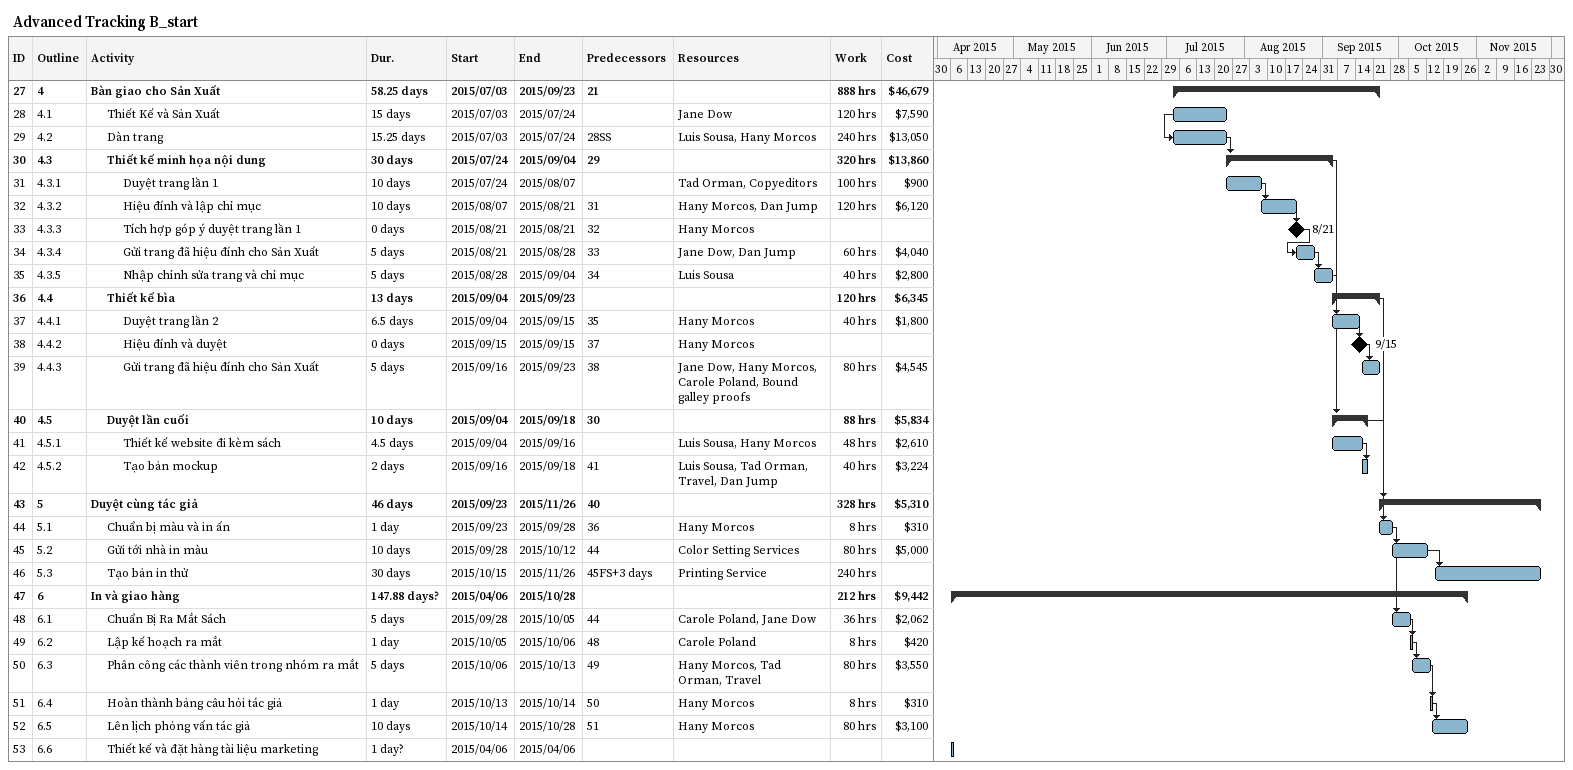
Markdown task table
Advanced Tracking B_start

| ID | WBS | Task | Duration | Start | Finish | Predecessors | Resources | Work (h) | Cost ($) |
|---|---|---|---|---|---|---|---|---|---|
| 27 | 4 | **Bàn giao cho Sản Xuất** | 58.25d | 2015-07-03 | 2015-09-23 | 21 |  | 888 | 46679 |
| 28 | 4.1 | Thiết Kế và Sản Xuất | 15d | 2015-07-03 | 2015-07-24 |  | Jane Dow | 120 | 7590 |
| 29 | 4.2 | Dàn trang | 15.25d | 2015-07-03 | 2015-07-24 | 28SS | Luis Sousa, Hany Morcos | 240 | 13050 |
| 30 | 4.3 | **Thiết kế minh họa nội dung** | 30d | 2015-07-24 | 2015-09-04 | 29 |  | 320 | 13860 |
| 31 | 4.3.1 | Duyệt trang lần 1 | 10d | 2015-07-24 | 2015-08-07 |  | Tad Orman, Copyeditors | 100 | 900 |
| 32 | 4.3.2 | Hiệu đính và lập chỉ mục | 10d | 2015-08-07 | 2015-08-21 | 31 | Hany Morcos, Dan Jump | 120 | 6120 |
| 33 | 4.3.3 | Tích hợp góp ý duyệt trang lần 1 | 0d | 2015-08-21 | 2015-08-21 | 32 | Hany Morcos |  |  |
| 34 | 4.3.4 | Gửi trang đã hiệu đính cho Sản Xuất | 5d | 2015-08-21 | 2015-08-28 | 33 | Jane Dow, Dan Jump | 60 | 4040 |
| 35 | 4.3.5 | Nhập chỉnh sửa trang và chỉ mục | 5d | 2015-08-28 | 2015-09-04 | 34 | Luis Sousa | 40 | 2800 |
| 36 | 4.4 | **Thiết kế bìa** | 13d | 2015-09-04 | 2015-09-23 |  |  | 120 | 6345 |
| 37 | 4.4.1 | Duyệt trang lần 2 | 6.5d | 2015-09-04 | 2015-09-15 | 35 | Hany Morcos | 40 | 1800 |
| 38 | 4.4.2 | Hiệu đính và duyệt | 0d | 2015-09-15 | 2015-09-15 | 37 | Hany Morcos |  |  |
| 39 | 4.4.3 | Gửi trang đã hiệu đính cho Sản Xuất | 5d | 2015-09-16 | 2015-09-23 | 38 | Jane Dow, Hany Morcos, Carole Poland, Bound galley proofs | 80 | 4545 |
| 40 | 4.5 | **Duyệt lần cuối** | 10d | 2015-09-04 | 2015-09-18 | 30 |  | 88 | 5834 |
| 41 | 4.5.1 | Thiết kế website đi kèm sách | 4.5d | 2015-09-04 | 2015-09-16 |  | Luis Sousa, Hany Morcos | 48 | 2610 |
| 42 | 4.5.2 | Tạo bản mockup | 2d | 2015-09-16 | 2015-09-18 | 41 | Luis Sousa, Tad Orman, Travel, Dan Jump | 40 | 3224 |
| 43 | 5 | **Duyệt cùng tác giả** | 46d | 2015-09-23 | 2015-11-26 | 40 |  | 328 | 5310 |
| 44 | 5.1 | Chuẩn bị màu và in ấn | 1d | 2015-09-23 | 2015-09-28 | 36 | Hany Morcos | 8 | 310 |
| 45 | 5.2 | Gửi tới nhà in màu | 10d | 2015-09-28 | 2015-10-12 | 44 | Color Setting Services | 80 | 5000 |
| 46 | 5.3 | Tạo bản in thử | 30d | 2015-10-15 | 2015-11-26 | 45FS+3d | Printing Service | 240 |  |
| 47 | 6 | **In và giao hàng** | 147.88d? | 2015-04-06 | 2015-10-28 |  |  | 212 | 9442 |
| 48 | 6.1 | Chuẩn Bị Ra Mắt Sách | 5d | 2015-09-28 | 2015-10-05 | 44 | Carole Poland, Jane Dow | 36 | 2062 |
| 49 | 6.2 | Lập kế hoạch ra mắt | 1d | 2015-10-05 | 2015-10-06 | 48 | Carole Poland | 8 | 420 |
| 50 | 6.3 | Phân công các thành viên trong nhóm ra mắt | 5d | 2015-10-06 | 2015-10-13 | 49 | Hany Morcos, Tad Orman, Travel | 80 | 3550 |
| 51 | 6.4 | Hoàn thành bảng câu hỏi tác giả | 1d | 2015-10-13 | 2015-10-14 | 50 | Hany Morcos | 8 | 310 |
| 52 | 6.5 | Lên lịch phỏng vấn tác giả | 10d | 2015-10-14 | 2015-10-28 | 51 | Hany Morcos | 80 | 3100 |
| 53 | 6.6 | Thiết kế và đặt hàng tài liệu marketing | 1d? | 2015-04-06 | 2015-04-06 |  |  |  |  |
